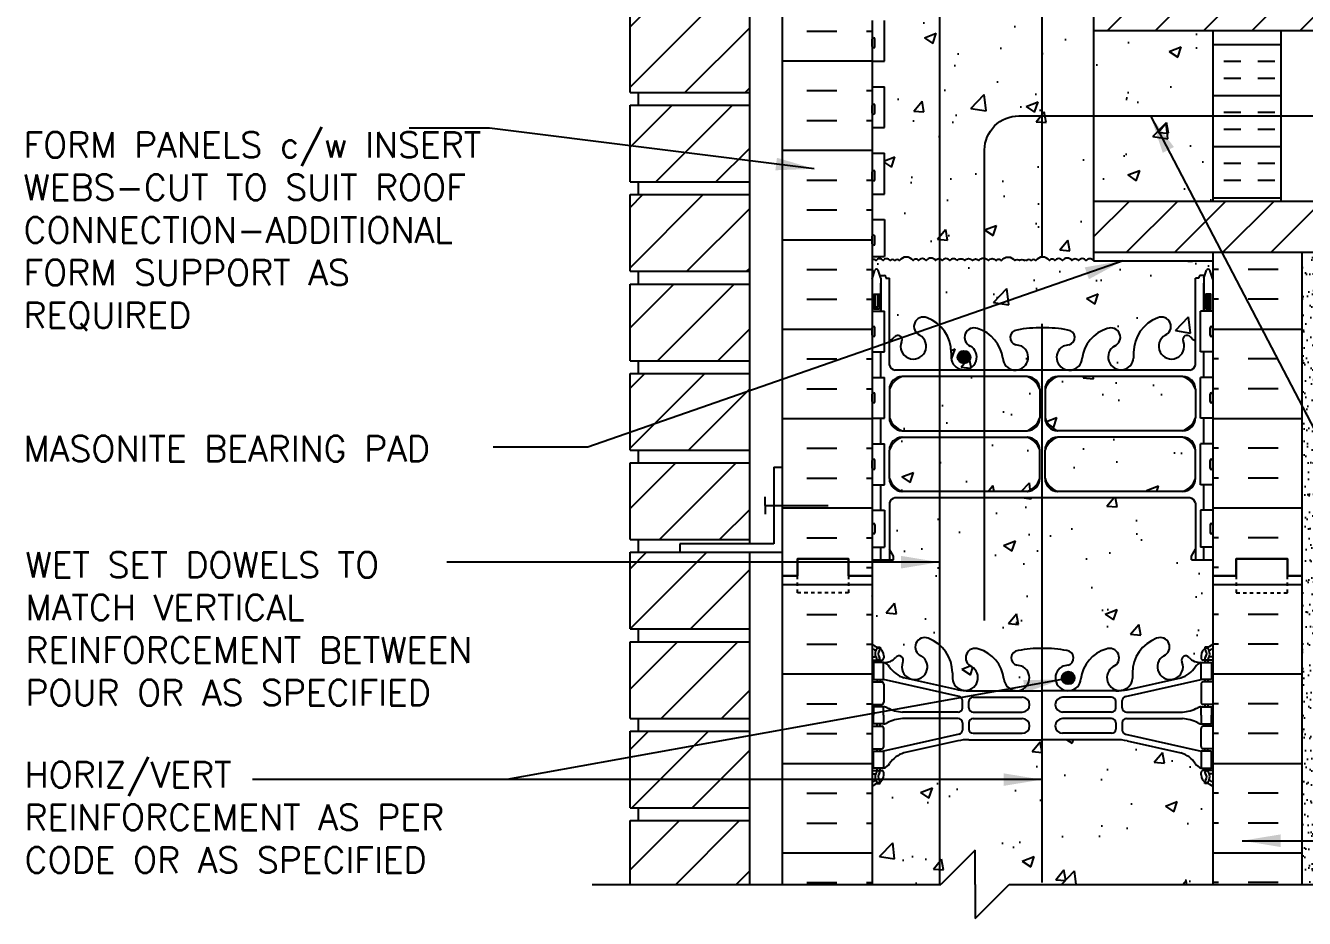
# Model space of a CAD drawing. Header units: inches. Extents: x 75 to 202, y 128 to 212.
# Drawn here: x 145.18 to 182.7, y 157.43 to 183.65 of the extents above; entities that cross this region are included whole.
import ezdxf

# ---------------------------------------------------------------- set-up
doc = ezdxf.new("R2010")
doc.units = ezdxf.units.IN
doc.header["$LTSCALE"] = 0.5
doc.header["$MEASUREMENT"] = 0
doc.linetypes.add('DASHED2', pattern=[0.375, 0.25, -0.125])
for name, color, linetype in [('HATCH', 12, 'Continuous'), ('line25', 2, 'Continuous'), ('LINE3', 3, 'Continuous'), ('LINE50', 5, 'Continuous'), ('LINE9', 9, 'Continuous'), ('TEXT', 4, 'Continuous'), ('Web_Edge', 9, 'Continuous')]:
    doc.layers.add(name, color=color, linetype=linetype)
doc.styles.add('DIM', font='romans.shx', dxfattribs={"width": 0.7})
doc.styles.add('ROMANS', font='romans.shx', dxfattribs={"height": 0.75})
doc.dimstyles.new('ext_12', dxfattribs={"dimscale": 12, "dimtxt": 0.09375, "dimasz": 0.09375, "dimexe": 0.09375, "dimexo": 0.0625, "dimgap": 0.0625, "dimtad": 1, "dimdec": 1, "dimzin": 3, "dimdsep": 46, "dimlunit": 4, "dimtxsty": 'DIM', "dimcen": 0.09, "dimdle": 0.09375, "dimclrt": 4, "dimadec": 0, "dimazin": 0, "dimtfac": 1, "dimtdec": 1, "dimtmove": 2, "dimatfit": 3, "dimfxl": 1, "dimfrac": 2, "dimtolj": 1, "dimtzin": 0, "dimarcsym": 0})
pattern_1 = [(180, (75.8349, 30.0915), (-2e-16, -1.5), []), (180, (75.8349, 29.5915), (-2e-16, -1.5), [0.5, -0.5]), (180, (75.8349, 29.0915), (-2e-16, -1.5), [0.5, -0.5])]
pattern_2 = [(45, (75.8349, 30.0915), (-0.707107, 0.707107), [])]

msp = doc.modelspace()

# ---------------------------------------------------------------- hatches: boundary and pattern name
at = {"layer": 'HATCH'}
h = msp.add_hatch(dxfattribs=at)
h.set_pattern_fill('ANSI31', color=256, scale=10, style=0)
h.set_pattern_definition([(45, (165.2072, 207.114), (-0.883883, 0.883883), [])])
h.paths.add_polyline_path([(166.415, 208.181), (162.915, 208.181), (162.915, 205.931), (166.415, 205.931)])
h.paths.add_polyline_path([(166.415, 205.556), (162.915, 205.556), (162.915, 203.306), (166.415, 203.306)])
h.paths.add_polyline_path([(166.415, 202.931), (162.915, 202.931), (162.915, 200.681), (166.415, 200.681)])
h.paths.add_polyline_path([(166.415, 200.306), (162.915, 200.306), (162.915, 198.056), (166.415, 198.056)])
h.paths.add_polyline_path([(166.415, 197.681), (162.915, 197.681), (162.915, 196.993), (166.415, 196.993)])
h.paths.add_polyline_path([(166.415, 194.493), (162.915, 194.493), (162.915, 192.181), (166.415, 192.181)])
h.paths.add_polyline_path([(166.415, 191.806), (162.915, 191.806), (162.915, 189.556), (166.415, 189.556)])
h.paths.add_polyline_path([(166.415, 189.181), (162.915, 189.181), (162.915, 186.931), (166.415, 186.931)])
h.paths.add_polyline_path([(166.415, 186.556), (162.915, 186.556), (162.915, 184.306), (166.415, 184.306)])
h.paths.add_polyline_path([(166.415, 170.806), (162.915, 170.806), (162.915, 168.556), (166.415, 168.556)])
h.paths.add_polyline_path([(166.415, 173.431), (162.915, 173.431), (162.915, 171.181), (166.415, 171.181)])
h.paths.add_polyline_path([(166.415, 176.056), (162.915, 176.056), (162.915, 173.806), (166.415, 173.806)])
h.paths.add_polyline_path([(166.415, 178.681), (162.915, 178.681), (162.915, 176.431), (166.415, 176.431)])
h.paths.add_polyline_path([(166.415, 181.306), (162.915, 181.306), (162.915, 179.056), (166.415, 179.056)])
h.paths.add_polyline_path([(166.415, 183.931), (162.915, 183.931), (162.915, 181.681), (166.415, 181.681)])
h.paths.add_polyline_path([(166.415, 160.306), (162.915, 160.306), (162.915, 158.433), (166.415, 158.433)])
h.paths.add_polyline_path([(166.415, 162.931), (162.915, 162.931), (162.915, 160.681), (166.415, 160.681)])
h.paths.add_polyline_path([(166.415, 165.556), (162.915, 165.556), (162.915, 163.306), (166.415, 163.306)])
h.paths.add_polyline_path([(166.415, 168.181), (164.377, 168.181), (162.915, 168.181), (162.915, 165.931), (166.415, 165.931)])
h = msp.add_hatch(dxfattribs=at)
h.set_pattern_fill('AR-CONC', color=256, scale=0.5)
h.set_pattern_definition([(50, (0, 0), (3.5863, -0.31376), [0.375, -4.125]), (355, (0, 0), (-0.693757, 3.76096), [0.3, -3.3]), (100.4514, (0.299, -0.026), (2.892544, 3.4472), [0.3187, -3.50571]), (46.1842, (0, 1), (5.33621, -0.827596), [0.5625, -6.1875]), (96.6356, (0.4447, 0.931), (4.67331, 4.87059), [0.47805, -5.25857]), (351.1842, (0, 1), (4.67331, 4.87059), [0.45, -4.95]), (21, (0.5, 0.75), (2.984535, -2.013094), [0.375, -4.125]), (326, (0.5, 0.75), (1.216577, 3.62575), [0.3, -3.3]), (71.4514, (0.7487, 0.5822), (4.20111, 1.612656), [0.3187, -3.50571]), (37.5, (0, 0), (0.060799, 1.664469), [0, -3.26, 0, -3.35, 0, -3.3125]), (7.5, (0, 0), (1.315348, 1.972059), [0, -1.91, 0, -3.185, 0, -1.2625]), (327.5, (-1.115, 0), (2.669112, -0.1127744), [0, -1.25, 0, -3.9, 0, -5.175]), (317.5, (-1.615, 0), (2.91593, 0.500525), [0, -1.625, 0, -2.59, 0, -3.675])])
h.paths.add_polyline_path([(180.013, 161.3, 0.08841), (179.867, 161.398), (179.777, 161.398), (179.777, 161.439, -0.249069), (179.667, 161.646), (179.667, 161.714, -0.414214), (179.73, 161.776), (179.777, 161.776), (179.777, 161.846), (179.672, 161.846, -0.155529), (179.496, 161.981, 0.180914), (179.079, 162.292), (177.498, 162.645, 0.054974), (177.171, 162.681), (175.013, 162.681), (172.855, 162.681, 0.054974), (172.528, 162.645), (170.947, 162.292, 0.180914), (170.53, 161.981, -0.155529), (170.354, 161.846), (170.249, 161.846), (170.249, 161.776), (170.297, 161.776, -0.414214), (170.359, 161.714), (170.359, 161.646, -0.249069), (170.249, 161.439), (170.249, 161.398), (170.159, 161.398, 0.088416), (170.013, 161.3), (170.013, 158.433), (172.035, 158.433), (173.035, 159.433), (173.035, 158.433), (173.035, 157.433), (174.035, 158.433), (180.013, 158.433)])
h.paths.add_polyline_path([(179.503, 168.273), (179.503, 169.634, 0.268138), (179.342, 169.782), (170.684, 169.782, 0.268156), (170.523, 169.634), (170.523, 168.273), (170.643, 168.073), (170.643, 167.96), (170.013, 167.96), (170.013, 167.493), (170.013, 165.493, 0.088416), (170.159, 165.395), (170.249, 165.395), (170.249, 165.354, -0.249069), (170.359, 165.146), (170.359, 165.079, -0.414214), (170.297, 165.016), (170.249, 165.016), (170.249, 164.946), (170.354, 164.946, 0.231736), (170.712, 165.098, -0.8344), (170.923, 164.972), (170.912, 164.951, 2.155404), (171.45, 165.145, -1), (171.664, 165.656, -0.311223), (172.373, 164.64), (172.372, 164.475, 1.661382), (172.933, 164.828, -1), (173.147, 165.339, -0.30095), (173.883, 164.467, 1.661382), (174.444, 164.819, 0.055617), (174.265, 164.865, -0.843243), (174.299, 165.297, -0.047544), (175.013, 165.362, -0.047544), (175.727, 165.297, -0.843243), (175.761, 164.865, 0.055617), (175.582, 164.819, 1.661382), (176.143, 164.467, -0.30095), (176.879, 165.339, -1), (177.093, 164.828, 1.661382), (177.654, 164.475), (177.653, 164.64, -0.311223), (178.362, 165.656, -1), (178.576, 165.145, 2.155404), (179.115, 164.951), (179.103, 164.972, -0.834375), (179.314, 165.098, 0.23174), (179.672, 164.946), (179.777, 164.946), (179.777, 165.016), (179.73, 165.016, -0.414214), (179.667, 165.079), (179.667, 165.146, -0.249069), (179.777, 165.354), (179.777, 165.395), (179.867, 165.395, 0.08841), (180.013, 165.493), (180.013, 167.493), (180.013, 167.96), (179.383, 167.96), (179.383, 168.073)])
h.paths.add_polyline_path([(174.937, 171.185, 0.225652), (174.562, 171.56), (170.898, 171.56, 0.225652), (170.523, 171.185), (170.523, 170.345, 0.225652), (170.898, 169.97), (174.562, 169.97, 0.225652), (174.937, 170.345)])
h.paths.add_polyline_path([(174.937, 172.967, 0.225652), (174.562, 173.342), (170.898, 173.342, 0.225652), (170.523, 172.967), (170.523, 172.126, 0.225652), (170.898, 171.751), (174.562, 171.751, 0.225652), (174.937, 172.126)])
h.paths.add_polyline_path([(179.503, 172.967, 0.225652), (179.128, 173.342), (175.464, 173.342, 0.225652), (175.089, 172.967), (175.089, 172.126, 0.225652), (175.464, 171.751), (179.128, 171.751, 0.225652), (179.503, 172.126)])
h.paths.add_polyline_path([(179.503, 171.185, 0.225652), (179.128, 171.56), (175.464, 171.56, 0.225652), (175.089, 171.185), (175.089, 170.345, 0.225652), (175.464, 169.97), (179.128, 169.97, 0.225652), (179.503, 170.345)])
h.paths.add_polyline_path([(179.503, 176.231), (179.603, 176.231), (179.603, 176.261, -0.414214), (179.653, 176.311), (179.779, 176.311), (179.828, 176.461, -0.6), (179.928, 176.461), (180.013, 176.201), (180.013, 176.743), (176.513, 176.743), (176.513, 176.745, 0.507124), (176.294, 176.745, 0.520567), (176.067, 176.745, 0.520567), (175.88, 176.745, 0.520567), (175.6, 176.745, 0.520567), (175.379, 176.745, 0.520567), (175.218, 176.745, 0.520567), (174.82, 176.745, 0.520567), (174.682, 176.745, 0.520567), (174.544, 176.745, 0.086928), (174.513, 176.776, 0.086928), (174.482, 176.745, 0.520567), (174.344, 176.745, 0.520567), (174.206, 176.745, 0.520567), (173.808, 176.745, 0.520567), (173.647, 176.745, 0.520567), (173.426, 176.745, 0.520567), (173.146, 176.745, 0.520567), (172.959, 176.745, 0.520567), (172.732, 176.745, 0.507124), (172.513, 176.745, 0.507124), (172.294, 176.745, 0.520567), (172.067, 176.745, 0.520567), (171.88, 176.745, 0.520567), (171.6, 176.745, 0.520567), (171.379, 176.745, 0.520567), (171.218, 176.745, 0.520567), (170.82, 176.745, 0.520567), (170.682, 176.745, 0.520567), (170.544, 176.745, 0.520567), (170.337, 176.745, 0.520567), (170.133, 176.745, 0.498871), (170.013, 176.759), (170.013, 176.201), (170.098, 176.461, -0.6), (170.198, 176.461), (170.247, 176.311), (170.373, 176.311, -0.414214), (170.423, 176.261), (170.423, 176.231), (170.523, 176.231), (170.523, 174.394, 0.108933), (170.676, 174.507, -0.8344), (170.887, 174.382), (170.876, 174.36, 2.155404), (171.414, 174.555, -1), (171.628, 175.066, -0.311223), (172.337, 174.05), (172.336, 173.885, 1.661382), (172.897, 174.238, -1), (173.111, 174.749, -0.30095), (173.847, 173.877, 1.661382), (174.408, 174.229, 0.055617), (174.229, 174.275, -0.843243), (174.263, 174.707, -0.049932), (175.013, 174.772, -0.049932), (175.763, 174.707, -0.843243), (175.797, 174.275, 0.055617), (175.618, 174.229, 1.661382), (176.179, 173.877, -0.30095), (176.915, 174.749, -1), (177.129, 174.238, 1.661382), (177.69, 173.885), (177.689, 174.05, -0.311223), (178.398, 175.066, -1), (178.612, 174.555, 2.155404), (179.151, 174.36), (179.139, 174.382, -0.834375), (179.35, 174.507, 0.10894), (179.503, 174.394)])
h.paths.add_polyline_path([(176.513, 184.993), (170.582, 184.993, 0.366745), (170.339, 184.782), (170.339, 183.798), (170.378, 183.798), (170.378, 182.598), (170.013, 182.598), (170.013, 181.848), (170.378, 181.848), (170.378, 180.648), (170.013, 180.648), (170.013, 179.898), (170.378, 179.898), (170.378, 178.698), (170.013, 178.698), (170.013, 177.948), (170.378, 177.948), (170.378, 176.868), (170.013, 176.868), (170.013, 176.759, -0.498871), (170.133, 176.745, -0.520567), (170.337, 176.745, -0.520567), (170.544, 176.745, -0.520567), (170.682, 176.745, -0.520567), (170.82, 176.745, -0.520567), (171.218, 176.745, -0.520567), (171.379, 176.745, -0.520567), (171.6, 176.745, -0.520567), (171.88, 176.745, -0.520567), (172.067, 176.745, -0.520567), (172.294, 176.745, -0.507124), (172.513, 176.745, -0.507124), (172.732, 176.745, -0.520567), (172.959, 176.745, -0.520567), (173.146, 176.745, -0.520567), (173.426, 176.745, -0.520567), (173.647, 176.745, -0.520567), (173.808, 176.745, -0.520567), (174.206, 176.745, -0.520567), (174.344, 176.745, -0.520567), (174.482, 176.745, -0.086928), (174.513, 176.776, -0.086928), (174.544, 176.745, -0.520567), (174.682, 176.745, -0.520567), (174.82, 176.745, -0.520567), (175.218, 176.745, -0.520567), (175.379, 176.745, -0.520567), (175.6, 176.745, -0.520567), (175.88, 176.745, -0.520567), (176.067, 176.745, -0.520567), (176.294, 176.745, -0.507124), (176.513, 176.745), (176.513, 176.993)])
h.paths.add_polyline_path([(180.013, 183.493), (176.513, 183.493), (176.513, 178.493), (180.013, 178.493)])
h.paths.add_polyline_path([(180.013, 187.493, 0.08841), (179.867, 187.59), (179.777, 187.59), (179.777, 187.632, -0.249069), (179.667, 187.839), (179.667, 187.906, -0.414214), (179.73, 187.969), (179.777, 187.969), (179.777, 188.039), (179.672, 188.039, 0.231736), (179.314, 187.888, -0.8344), (179.103, 188.013), (179.115, 188.035, 2.155404), (178.576, 187.84, -1), (178.362, 187.329, -0.311223), (177.653, 188.345), (177.654, 188.51, 1.661382), (177.093, 188.157, -1), (176.879, 187.646, -0.30095), (176.143, 188.519, 1.661382), (175.582, 188.166, 0.055617), (175.761, 188.12, -0.843243), (175.727, 187.688, -0.047544), (175.013, 187.623, -0.047544), (174.299, 187.688, -0.843243), (174.265, 188.12, 0.055617), (174.444, 188.166, 1.661382), (173.883, 188.519, -0.30095), (173.147, 187.646, -1), (172.933, 188.157, 1.661382), (172.372, 188.51), (172.373, 188.345, -0.311223), (171.664, 187.329, -1), (171.45, 187.84, 2.155404), (170.912, 188.035), (170.923, 188.013, -0.834375), (170.712, 187.888, 0.23174), (170.354, 188.039), (170.249, 188.039), (170.249, 187.969), (170.297, 187.969, -0.414214), (170.359, 187.906), (170.359, 187.839, -0.249069), (170.249, 187.632), (170.249, 187.59), (170.159, 187.59, 0.088416), (170.013, 187.493), (170.013, 185.493), (170.013, 183.798), (170.089, 183.798), (170.089, 184.799, -0.384044), (170.589, 185.243), (179.324, 185.243), (179.324, 185.283), (179.231, 185.283, -1), (179.231, 185.345), (179.231, 185.47), (179.606, 185.47), (179.606, 185.345, -1), (179.606, 185.283), (179.512, 185.283), (179.512, 185.243), (179.915, 185.243, -0.386179), (179.916, 184.993), (180.701, 184.993), (180.701, 185.493), (180.013, 185.493)])
h.paths.add_polyline_path([(180.013, 194.493), (174.152, 194.493), (173.152, 195.493), (173.152, 193.493), (172.152, 194.493), (170.013, 194.493), (170.013, 191.685, 0.088416), (170.159, 191.588), (170.249, 191.588), (170.249, 191.546, -0.249069), (170.359, 191.339), (170.359, 191.271, -0.414214), (170.297, 191.209), (170.249, 191.209), (170.249, 191.139), (170.354, 191.139, -0.155529), (170.53, 191.005, 0.180914), (170.947, 190.693), (172.528, 190.34, 0.054974), (172.855, 190.304), (175.013, 190.304), (177.171, 190.304, 0.054974), (177.498, 190.34), (179.079, 190.693, 0.180914), (179.496, 191.005, -0.155529), (179.672, 191.139), (179.777, 191.139), (179.777, 191.209), (179.73, 191.209, -0.414214), (179.667, 191.271), (179.667, 191.339, -0.249069), (179.777, 191.546), (179.777, 191.588), (179.867, 191.588, 0.08841), (180.013, 191.685)])
h.paths.add_polyline_path([(180.013, 200.056, 0.08841), (179.867, 200.154), (179.777, 200.154), (179.777, 200.195, -0.249069), (179.667, 200.402), (179.667, 200.47, -0.414214), (179.73, 200.532), (179.777, 200.532), (179.777, 200.602), (179.672, 200.602, -0.155529), (179.496, 200.736, 0.180914), (179.079, 201.048), (177.498, 201.401, 0.054974), (177.171, 201.437), (175.013, 201.437), (172.855, 201.437, 0.054974), (172.528, 201.401), (170.947, 201.048, 0.180914), (170.53, 200.736, -0.155529), (170.354, 200.602), (170.249, 200.602), (170.249, 200.532), (170.297, 200.532, -0.414214), (170.359, 200.47), (170.359, 200.402, -0.249069), (170.249, 200.195), (170.249, 200.154), (170.159, 200.154, 0.088416), (170.013, 200.056), (170.013, 196.993), (172.152, 196.993), (173.152, 195.993), (173.152, 197.993), (174.152, 196.993), (180.013, 196.993)])
h.paths.add_polyline_path([(180.013, 204.969, 0.336749), (179.351, 204.863, 0.520567), (178.964, 204.863, 0.520567), (178.464, 204.863, 0.259173), (178.013, 205.083, 0.259173), (177.562, 204.863, 0.520567), (177.062, 204.863, 0.520567), (176.675, 204.863, 0.336749), (176.013, 204.969, 0.336749), (175.351, 204.863, 0.520567), (174.964, 204.863, 0.520567), (174.464, 204.863, 0.520567), (173.618, 204.863, 0.520567), (173.336, 204.863, 0.520567), (172.441, 204.863, 0.520567), (171.701, 204.863, 0.520567), (171.009, 204.863, 0.520567), (170.788, 204.863, 0.321585), (170.013, 204.889), (170.013, 204.249, 0.088416), (170.159, 204.151), (170.249, 204.151), (170.249, 204.109, -0.249069), (170.359, 203.902), (170.359, 203.835, -0.414214), (170.297, 203.772), (170.249, 203.772), (170.249, 203.702), (170.354, 203.702, 0.231736), (170.712, 203.853, -0.8344), (170.923, 203.728), (170.912, 203.707, 2.155404), (171.45, 203.901, -1), (171.664, 204.412, -0.311223), (172.373, 203.396), (172.372, 203.231, 1.661382), (172.933, 203.584, -1), (173.147, 204.095, -0.30095), (173.883, 203.223, 1.661382), (174.444, 203.575, 0.055617), (174.265, 203.621, -0.843243), (174.299, 204.053, -0.047544), (175.013, 204.118, -0.047544), (175.727, 204.053, -0.843243), (175.761, 203.621, 0.055617), (175.582, 203.575, 1.661382), (176.143, 203.223, -0.30095), (176.879, 204.095, -1), (177.093, 203.584, 1.661382), (177.654, 203.231), (177.653, 203.396, -0.311223), (178.362, 204.412, -1), (178.576, 203.901, 2.155404), (179.115, 203.707), (179.103, 203.728, -0.834375), (179.314, 203.853, 0.23174), (179.672, 203.702), (179.777, 203.702), (179.777, 203.772), (179.73, 203.772, -0.414214), (179.667, 203.835), (179.667, 203.902, -0.249069), (179.777, 204.109), (179.777, 204.151), (179.867, 204.151, 0.08841), (180.013, 204.249)])
h = msp.add_hatch(dxfattribs=at)
h.set_pattern_fill('INSUL', color=256, scale=7, style=0)
h.set_pattern_definition([(0, (-2756.1485, -229.517), (0, 2.625), []), (0, (-2756.1485, -228.642), (0, 2.625), [0.875, -0.875]), (0, (-2756.1485, -227.767), (0, 2.625), [0.875, -0.875])])
h.paths.add_polyline_path([(167.388, 167.493), (167.826, 167.493), (167.826, 167.993), (169.326, 167.993), (169.326, 167.493), (170.013, 167.493), (170.013, 185.493), (169.326, 185.493), (169.326, 185.993), (167.826, 185.993), (167.826, 185.493), (167.388, 185.493)])
h = msp.add_hatch(dxfattribs=at)
h.set_pattern_fill('ANSI31', color=256, scale=8, style=0)
h.set_pattern_definition(pattern_2)
h.paths.add_polyline_path([(200.317, 183.493), (201.278, 184.454), (201.278, 184.993), (176.513, 184.993), (176.513, 183.493)])
h = msp.add_hatch(dxfattribs=at)
h.set_pattern_fill('INSUL', color=256, scale=4, angle=180, style=0)
h.set_pattern_definition(pattern_1)
h.paths.add_polyline_path([(182.013, 183.493), (180.013, 183.493), (180.013, 179.618), (182.013, 179.618)])
h = msp.add_hatch(dxfattribs=at)
h.set_pattern_fill('INSUL', color=256, scale=4, angle=180, style=0)
h.set_pattern_definition(pattern_1)
h.paths.add_polyline_path([(180.013, 178.493), (182.013, 178.493), (182.013, 179.618), (180.013, 179.618)])
h = msp.add_hatch(dxfattribs=at)
h.set_pattern_fill('ANSI31', color=256, scale=8, style=0)
h.set_pattern_definition(pattern_2)
h.paths.add_polyline_path([(176.513, 178.493), (176.513, 176.993), (201.278, 176.993), (201.278, 178.493)])
h = msp.add_hatch(dxfattribs=at)
h.set_pattern_fill('INSUL', color=256, scale=7, style=0)
h.set_pattern_definition([(180, (3106.1746, -229.517), (0, 2.625), []), (180, (3106.1746, -228.642), (0, 2.625), [0.875, -0.875]), (180, (3106.1746, -227.767), (0, 2.625), [0.875, -0.875])])
h.paths.add_polyline_path([(182.638, 176.993), (180.013, 176.993), (180.013, 167.493), (180.701, 167.493), (180.701, 167.993), (182.201, 167.993), (182.201, 167.493), (182.638, 167.493)])
h = msp.add_hatch(dxfattribs=at)
h.set_pattern_fill('AR-SAND', color=256, scale=0.25, style=0)
h.set_pattern_definition([(37.5, (7.17935, 8.88636), (-0.01574834, 0.48170594), [0, -0.38, 0, -0.425, 0, -0.40625]), (7.5, (7.17935, 8.88636), (0.4424442, 0.7055365), [0, -0.205, 0, -0.3425, 0, -0.13125]), (327.5, (6.87185, 8.88636), (0.7785355, 0.00141476), [0, -0.125, 0, -0.45, 0, -0.5875]), (317.5, (6.87185, 8.88636), (0.7515317, 0.2194189), [0, -0.0625, 0, -0.295, 0, -0.3375])])
h.paths.add_polyline_path([(182.638, 167.433), (182.638, 158.433), (183.138, 158.433), (183.138, 176.993), (182.638, 176.993)])
h = msp.add_hatch(dxfattribs=at)
h.set_pattern_fill('INSUL', color=256, scale=7, style=0)
h.set_pattern_definition([(0, (-2756.1485, -247.517), (0, 2.625), []), (0, (-2756.1485, -246.642), (0, 2.625), [0.875, -0.875]), (0, (-2756.1485, -245.767), (0, 2.625), [0.875, -0.875])])
h.paths.add_polyline_path([(167.388, 158.433), (170.013, 158.433), (170.013, 167.493), (169.326, 167.493), (169.326, 167.993), (167.826, 167.993), (167.826, 167.493), (167.388, 167.493)])
h = msp.add_hatch(dxfattribs=at)
h.set_pattern_fill('INSUL', color=256, scale=7, style=0)
h.set_pattern_definition([(180, (3106.1746, -247.517), (0, 2.625), []), (180, (3106.1746, -246.642), (0, 2.625), [0.875, -0.875]), (180, (3106.1746, -245.767), (0, 2.625), [0.875, -0.875])])
h.paths.add_polyline_path([(180.013, 158.433), (182.638, 158.433), (182.638, 167.493), (182.201, 167.493), (182.201, 167.993), (180.701, 167.993), (180.701, 167.493), (180.013, 167.493)])
at = {"layer": 'LINE3'}
h = msp.add_hatch(color=256, dxfattribs=at)
h.paths.add_polyline_path([(172.895, 173.947, 0.831395), (172.526, 173.947)])
h.paths.add_polyline_path([(172.898, 173.913, 0.045935), (172.895, 173.947), (172.526, 173.947, 0.045935), (172.523, 173.913, 1)])
h = msp.add_hatch(color=256, dxfattribs=at)
h.paths.add_polyline_path([(175.953, 164.529, 0.831395), (175.585, 164.529)])
h.paths.add_polyline_path([(175.957, 164.494, 0.045935), (175.953, 164.529), (175.585, 164.529, 0.045935), (175.582, 164.494, 1)])

# ---------------------------------------------------------------- linework, layer by layer
at = {"layer": 'HATCH'}
for points in [[(172.513, 176.745, 0.507124), (172.294, 176.745, 0.520567), (172.067, 176.745, 0.520567), (171.88, 176.745, 0.520567), (171.6, 176.745, 0.520567), (171.379, 176.745, 0.520567), (171.218, 176.745, 0.520567), (170.82, 176.745, 0.520567), (170.682, 176.745, 0.520567), (170.544, 176.745, 0.520567), (170.337, 176.745, 0.520567), (170.133, 176.745, 0.520567), (170.01, 176.755)], [(172.513, 176.745, -0.507124), (172.732, 176.745, -0.520567), (172.959, 176.745, -0.520567), (173.146, 176.745, -0.520567), (173.426, 176.745, -0.520567), (173.647, 176.745, -0.520567), (173.808, 176.745, -0.520567), (174.206, 176.745, -0.520567), (174.344, 176.745, -0.520567), (174.482, 176.745, -0.086928), (174.513, 176.776, -0.086928)], [(176.513, 176.745, 0.507124), (176.294, 176.745, 0.520567), (176.067, 176.745, 0.520567), (175.88, 176.745, 0.520567), (175.6, 176.745, 0.520567), (175.379, 176.745, 0.520567), (175.218, 176.745, 0.520567), (174.82, 176.745, 0.520567), (174.682, 176.745, 0.520567), (174.544, 176.745, 0.086928), (174.513, 176.776, 0.086928)]]:
    msp.add_lwpolyline(points, format="xyb", dxfattribs=at)
at = {"layer": 'line25'}
for p, q in [((162.915, 181.681), (162.915, 183.931)), ((166.415, 183.936), (166.415, 168.431)), ((170.013, 183.798), (170.013, 167.493)), ((170.378, 182.598), (170.378, 183.798)), ((170.013, 182.598), (170.378, 182.598)), ((162.915, 181.681), (166.42, 181.681)), ((163.165, 181.306), (163.165, 181.681)), ((163.165, 181.306), (163.165, 181.681)), ((170.013, 181.848), (170.378, 181.848)), ((170.378, 180.648), (170.378, 181.848)), ((162.915, 179.056), (162.915, 181.306)), ((162.915, 181.306), (166.42, 181.306)), ((170.013, 180.648), (170.378, 180.648)), ((170.013, 179.898), (170.378, 179.898)), ((170.378, 178.698), (170.378, 179.898)), ((162.915, 179.056), (166.419, 179.056)), ((163.165, 178.681), (163.165, 179.056)), ((163.165, 178.681), (163.165, 179.056)), ((162.915, 176.431), (162.915, 178.681)), ((162.915, 178.681), (166.419, 178.681)), ((170.013, 178.698), (170.378, 178.698)), ((176.513, 178.493), (201.278, 178.493)), ((170.013, 177.948), (170.378, 177.948)), ((170.378, 177.948), (170.378, 176.868)), ((170.013, 176.868), (170.378, 176.868)), ((176.513, 176.993), (201.278, 176.993)), ((176.513, 176.993), (176.513, 176.743)), ((176.513, 176.743), (180.013, 176.743)), ((180.013, 176.993), (180.013, 167.493)), ((162.915, 176.431), (166.419, 176.431)), ((163.165, 176.056), (163.165, 176.431)), ((163.165, 176.056), (163.165, 176.431)), ((162.915, 173.806), (162.915, 176.056)), ((162.915, 176.056), (166.419, 176.056)), ((170.013, 175.265), (170.378, 175.265)), ((170.378, 174.065), (170.378, 175.265)), ((180.013, 175.265), (179.648, 175.265)), ((179.648, 174.065), (179.648, 175.265)), ((162.915, 173.806), (166.418, 173.806)), ((163.165, 173.431), (163.165, 173.806)), ((163.165, 173.431), (163.165, 173.806)), ((170.013, 174.065), (170.378, 174.065)), ((180.013, 174.065), (179.648, 174.065)), ((162.915, 171.181), (162.915, 173.431)), ((162.915, 173.431), (166.418, 173.431)), ((170.013, 173.315), (170.378, 173.315)), ((170.378, 172.115), (170.378, 173.315)), ((180.013, 173.315), (179.648, 173.315)), ((179.648, 172.115), (179.648, 173.315)), ((170.013, 172.115), (170.378, 172.115)), ((180.013, 172.115), (179.648, 172.115)), ((162.915, 171.181), (166.418, 171.181)), ((163.165, 170.806), (163.165, 171.181)), ((163.165, 170.806), (163.165, 171.181)), ((170.013, 171.365), (170.378, 171.365)), ((170.378, 170.165), (170.378, 171.365)), ((180.013, 171.365), (179.648, 171.365)), ((179.648, 170.165), (179.648, 171.365)), ((162.915, 168.556), (162.915, 170.806)), ((162.915, 170.806), (166.418, 170.806)), ((170.013, 170.165), (170.378, 170.165)), ((180.013, 170.165), (179.648, 170.165)), ((170.013, 169.415), (170.378, 169.415)), ((170.378, 169.415), (170.378, 168.335)), ((180.013, 169.415), (179.648, 169.415)), ((179.648, 169.415), (179.648, 168.335)), ((162.915, 168.556), (166.417, 168.556)), ((163.165, 168.181), (163.165, 168.556)), ((163.165, 168.181), (163.165, 168.556)), ((162.915, 165.931), (162.915, 168.181)), ((162.915, 168.181), (166.415, 168.181)), ((166.415, 168.181), (166.415, 158.433)), ((170.013, 168.335), (170.378, 168.335)), ((180.013, 168.335), (179.648, 168.335)), ((170.013, 167.493), (170.013, 158.433)), ((180.013, 167.493), (180.013, 158.433)), ((162.915, 165.931), (166.417, 165.931)), ((163.165, 165.556), (163.165, 165.931)), ((163.165, 165.556), (163.165, 165.931)), ((162.915, 163.306), (162.915, 165.556)), ((162.915, 165.556), (166.417, 165.556)), ((162.915, 163.306), (166.416, 163.306)), ((163.165, 162.931), (163.165, 163.306)), ((163.165, 162.931), (163.165, 163.306)), ((162.915, 160.681), (162.915, 162.931)), ((162.915, 162.931), (166.416, 162.931)), ((162.915, 160.681), (166.415, 160.681)), ((163.165, 160.306), (163.165, 160.681)), ((163.165, 160.306), (163.165, 160.681)), ((162.915, 158.433), (162.915, 160.306)), ((162.915, 160.306), (166.415, 160.306))]:
    msp.add_line(p, q, dxfattribs=at)
for points in [[(201.278, 184.993), (176.513, 184.993), (176.513, 176.993)], [(200.317, 183.493), (176.513, 183.493)]]:
    msp.add_lwpolyline(points, dxfattribs=at)
at = {"layer": 'LINE3'}
for p, q in [((171.99, 194.493), (171.99, 158.433)), ((174.999, 194.493), (174.999, 176.848)), ((174.996, 174.89), (174.996, 158.485))]:
    msp.add_line(p, q, dxfattribs=at)
msp.add_lwpolyline([(173.318, 166.177), (173.318, 179.993, -0.414214), (174.318, 180.993), (188.62, 180.993)], format="xyb", dxfattribs=at)
for centre in [(172.71, 173.913), (175.769, 164.494)]:
    msp.add_circle(centre, 0.188, dxfattribs=at)
at = {"layer": 'LINE50'}
for p, q in [((167.388, 167.493), (167.388, 185.493)), ((182.638, 167.433), (182.638, 176.993)), ((167.388, 158.433), (167.388, 167.493)), ((182.638, 158.433), (182.638, 167.493))]:
    msp.add_line(p, q, dxfattribs=at)
for points in [[(170.013, 167.493), (169.326, 167.493), (169.326, 167.993), (167.826, 167.993), (167.826, 167.493), (167.388, 167.493)], [(167.388, 167.493), (167.826, 167.493), (167.826, 167.993), (169.326, 167.993), (169.326, 167.493), (170.013, 167.493)], [(180.013, 167.493), (180.701, 167.493), (180.701, 167.993), (182.201, 167.993), (182.201, 167.493), (182.638, 167.493)], [(182.638, 167.493), (182.201, 167.493), (182.201, 167.993), (180.701, 167.993), (180.701, 167.493), (180.013, 167.493)]]:
    msp.add_lwpolyline(points, dxfattribs=at)
at = {"layer": 'LINE9'}
for p, q in [((170.013, 183.028), (170.013, 183.248)), ((170.013, 183.193), (170.013, 183.193)), ((170.053, 183.288), (170.053, 183.288)), ((170.093, 183.028), (170.093, 183.248)), ((180.013, 183.493), (180.013, 178.493)), ((182.013, 183.493), (182.013, 178.493)), ((170.013, 183.083), (170.013, 183.083)), ((170.053, 182.988), (170.053, 182.988)), ((170.013, 181.078), (170.013, 181.298)), ((170.013, 181.243), (170.013, 181.243)), ((170.053, 181.338), (170.053, 181.338)), ((170.093, 181.078), (170.093, 181.298)), ((170.013, 181.133), (170.013, 181.133)), ((170.053, 181.038), (170.053, 181.038)), ((170.053, 179.388), (170.053, 179.388)), ((170.013, 179.128), (170.013, 179.348)), ((170.013, 179.293), (170.013, 179.293)), ((170.013, 179.183), (170.013, 179.183)), ((170.053, 179.088), (170.053, 179.088)), ((170.093, 179.128), (170.093, 179.348)), ((170.053, 177.498), (170.053, 177.498)), ((170.013, 177.238), (170.013, 177.458)), ((170.013, 177.403), (170.013, 177.403)), ((170.013, 177.293), (170.013, 177.293)), ((170.053, 177.198), (170.053, 177.198)), ((170.093, 177.238), (170.093, 177.458)), ((170.013, 174.555), (170.013, 174.775)), ((170.013, 174.72), (170.013, 174.72)), ((170.013, 174.61), (170.013, 174.61)), ((170.053, 174.815), (170.053, 174.815)), ((170.053, 174.515), (170.053, 174.515)), ((170.093, 174.555), (170.093, 174.775)), ((179.933, 174.555), (179.933, 174.775)), ((179.973, 174.815), (179.973, 174.815)), ((179.973, 174.515), (179.973, 174.515)), ((180.013, 174.555), (180.013, 174.775)), ((180.013, 174.72), (180.013, 174.72)), ((180.013, 174.61), (180.013, 174.61)), ((170.013, 172.605), (170.013, 172.825)), ((170.013, 172.77), (170.013, 172.77)), ((170.013, 172.66), (170.013, 172.66)), ((170.053, 172.865), (170.053, 172.865)), ((170.093, 172.605), (170.093, 172.825)), ((179.933, 172.605), (179.933, 172.825)), ((179.973, 172.865), (179.973, 172.865)), ((180.013, 172.605), (180.013, 172.825)), ((180.013, 172.77), (180.013, 172.77)), ((180.013, 172.66), (180.013, 172.66)), ((170.053, 172.565), (170.053, 172.565)), ((179.973, 172.565), (179.973, 172.565)), ((170.013, 170.655), (170.013, 170.875)), ((170.013, 170.82), (170.013, 170.82)), ((170.053, 170.915), (170.053, 170.915)), ((170.093, 170.655), (170.093, 170.875)), ((179.933, 170.655), (179.933, 170.875)), ((179.973, 170.915), (179.973, 170.915)), ((180.013, 170.655), (180.013, 170.875)), ((180.013, 170.82), (180.013, 170.82)), ((167.127, 170.681), (167.127, 168.431)), ((167.127, 170.681), (167.377, 170.681)), ((170.013, 170.71), (170.013, 170.71)), ((170.053, 170.615), (170.053, 170.615)), ((179.973, 170.615), (179.973, 170.615)), ((180.013, 170.71), (180.013, 170.71)), ((166.877, 169.556), (166.877, 169.806)), ((166.877, 169.556), (168.723, 169.556)), ((166.877, 169.556), (166.877, 169.306)), ((170.013, 168.985), (170.013, 168.765)), ((170.013, 168.93), (170.013, 168.93)), ((170.053, 169.025), (170.053, 169.025)), ((170.093, 168.985), (170.093, 168.765)), ((179.933, 168.985), (179.933, 168.765)), ((179.973, 169.025), (179.973, 169.025)), ((180.013, 168.985), (180.013, 168.765)), ((180.013, 168.93), (180.013, 168.93)), ((170.013, 168.82), (170.013, 168.82)), ((170.053, 168.725), (170.053, 168.725)), ((179.973, 168.725), (179.973, 168.725)), ((180.013, 168.82), (180.013, 168.82)), ((167.127, 168.431), (164.377, 168.431)), ((164.377, 168.431), (164.377, 168.181)), ((164.377, 168.181), (167.377, 168.181)), ((173.035, 159.433), (172.035, 158.433)), ((173.035, 158.433), (173.035, 159.433)), ((161.806, 158.433), (172.035, 158.433)), ((173.035, 158.433), (173.035, 157.433)), ((173.035, 157.433), (174.035, 158.433)), ((174.035, 158.433), (184.06, 158.433))]:
    msp.add_line(p, q, dxfattribs=at)
at = {"layer": 'LINE9', "linetype": 'DASHED2', "ltscale": 0.15}
for points in [[(169.326, 167.493), (169.326, 167.493), (169.326, 166.993), (167.826, 166.993), (167.826, 167.493), (167.826, 167.493)], [(169.326, 167.493), (169.326, 167.493), (169.326, 166.993), (167.826, 166.993), (167.826, 167.493), (167.826, 167.493)], [(180.701, 167.493), (180.701, 167.493), (180.701, 166.993), (182.201, 166.993), (182.201, 167.493), (182.201, 167.493)], [(180.701, 167.493), (180.701, 167.493), (180.701, 166.993), (182.201, 166.993), (182.201, 167.493), (182.201, 167.493)]]:
    msp.add_lwpolyline(points, dxfattribs=at)
at = {"layer": 'LINE9'}
for centre, start, end in [((170.053, 183.248), 90, 180), ((170.053, 183.248), 360, 90), ((170.053, 183.028), 180, 270), ((170.053, 183.028), 270, 0), ((170.053, 181.298), 90, 180), ((170.053, 181.298), 360, 90), ((170.053, 181.078), 180, 270), ((170.053, 181.078), 270, 0), ((170.053, 179.348), 90, 180), ((170.053, 179.348), 360, 90), ((170.053, 179.128), 180, 270), ((170.053, 179.128), 270, 0), ((170.053, 177.458), 90, 180), ((170.053, 177.458), 360, 90), ((170.053, 177.238), 180, 270), ((170.053, 177.238), 270, 0), ((170.053, 174.775), 90, 180), ((170.053, 174.555), 180, 270), ((170.053, 174.775), 360, 90), ((170.053, 174.555), 270, 0), ((179.973, 174.775), 90, 180), ((179.973, 174.555), 180, 270), ((179.973, 174.775), 0, 90), ((179.973, 174.555), 270, 0), ((170.053, 172.825), 90, 180), ((170.053, 172.825), 360, 90), ((179.973, 172.825), 90, 180), ((179.973, 172.825), 0, 90), ((170.053, 172.605), 180, 270), ((170.053, 172.605), 270, 0), ((179.973, 172.605), 180, 270), ((179.973, 172.605), 270, 0), ((170.053, 170.875), 90, 180), ((170.053, 170.875), 360, 90), ((179.973, 170.875), 90, 180), ((179.973, 170.875), 0, 90), ((170.053, 170.655), 180, 270), ((170.053, 170.655), 270, 0), ((179.973, 170.655), 180, 270), ((179.973, 170.655), 270, 0), ((170.053, 168.985), 90, 180), ((170.053, 168.985), 0, 90), ((179.973, 168.985), 90, 180), ((179.973, 168.985), 360, 90), ((170.053, 168.765), 180, 270), ((170.053, 168.765), 270, 0), ((179.973, 168.765), 180, 270), ((179.973, 168.765), 270, 0)]:
    msp.add_arc(centre, 0.04, start, end, dxfattribs=at)
at = {"layer": 'Web_Edge'}
for p, q in [((170.013, 176.201), (170.098, 176.461)), ((170.273, 176.231), (170.198, 176.461)), ((179.753, 176.231), (179.828, 176.461)), ((180.013, 176.201), (179.928, 176.461)), ((170.247, 176.311), (170.373, 176.311)), ((170.273, 176.231), (170.273, 175.265)), ((170.423, 176.261), (170.423, 176.261)), ((170.423, 176.261), (170.423, 176.231)), ((170.423, 176.231), (170.523, 176.231)), ((170.523, 173.677), (170.523, 176.231)), ((179.603, 176.231), (179.503, 176.231)), ((179.503, 173.677), (179.503, 176.231)), ((179.603, 176.261), (179.603, 176.261)), ((179.603, 176.261), (179.603, 176.231)), ((179.779, 176.311), (179.653, 176.311)), ((179.753, 176.231), (179.753, 175.265)), ((170.876, 174.36), (170.887, 174.382)), ((179.151, 174.36), (179.139, 174.382)), ((172.337, 174.05), (172.336, 173.885)), ((177.689, 174.05), (177.69, 173.885)), ((179.342, 173.529), (170.684, 173.529)), ((174.562, 173.342), (170.898, 173.342)), ((179.128, 173.342), (175.464, 173.342)), ((170.523, 172.967), (170.523, 172.126)), ((174.937, 172.967), (174.937, 172.126)), ((175.089, 172.968), (175.089, 172.127)), ((179.503, 172.967), (179.503, 172.126)), ((170.898, 171.751), (174.562, 171.751)), ((170.898, 171.56), (174.562, 171.56)), ((179.128, 171.751), (175.464, 171.751)), ((179.128, 171.56), (175.464, 171.56)), ((170.523, 170.345), (170.523, 171.185)), ((174.937, 170.345), (174.937, 171.185)), ((175.089, 170.344), (175.089, 171.185)), ((179.503, 170.345), (179.503, 171.185)), ((170.523, 169.634), (170.523, 167.96)), ((179.342, 169.782), (170.684, 169.782)), ((174.562, 169.97), (170.898, 169.97)), ((179.128, 169.97), (175.464, 169.97)), ((179.503, 169.634), (179.503, 167.96)), ((170.643, 168.073), (170.523, 168.273)), ((170.643, 168.073), (170.523, 168.273)), ((179.383, 168.073), (179.503, 168.273)), ((179.383, 168.073), (179.503, 168.273)), ((170.013, 167.96), (170.643, 167.96)), ((170.643, 167.96), (170.643, 168.073)), ((170.643, 167.96), (170.643, 168.073)), ((179.383, 167.96), (179.383, 168.073)), ((179.383, 167.96), (179.383, 168.073)), ((179.383, 167.96), (180.013, 167.96)), ((170.013, 165.116), (170.091, 165.116)), ((170.159, 165.395), (170.249, 165.395)), ((170.249, 165.395), (170.249, 165.354)), ((170.359, 165.146), (170.359, 165.079)), ((179.667, 165.146), (179.667, 165.079)), ((179.867, 165.395), (179.777, 165.395)), ((179.777, 165.395), (179.777, 165.354)), ((180.013, 165.116), (179.935, 165.116)), ((170.013, 165.016), (170.297, 165.016)), ((170.159, 165.016), (170.159, 164.946)), ((170.249, 165.016), (170.249, 164.946)), ((170.912, 164.951), (170.923, 164.972)), ((179.115, 164.951), (179.103, 164.972)), ((180.013, 165.016), (179.73, 165.016)), ((179.777, 165.016), (179.777, 164.946)), ((179.867, 165.016), (179.867, 164.946)), ((170.013, 164.376), (170.297, 164.376)), ((170.159, 164.446), (170.159, 164.376)), ((170.249, 164.446), (170.249, 164.376)), ((172.572, 163.95), (170.354, 164.446)), ((172.528, 164.148), (170.947, 164.501)), ((172.373, 164.64), (172.372, 164.475)), ((177.454, 163.95), (179.672, 164.446)), ((177.498, 164.148), (179.079, 164.501)), ((177.653, 164.64), (177.654, 164.475)), ((180.013, 164.376), (179.73, 164.376)), ((179.777, 164.446), (179.777, 164.376)), ((179.867, 164.446), (179.867, 164.376)), ((170.359, 164.314), (170.359, 163.779)), ((172.855, 164.112), (175.013, 164.112)), ((177.171, 164.112), (175.013, 164.112)), ((179.667, 164.314), (179.667, 163.779)), ((170.013, 163.716), (170.297, 163.716)), ((170.159, 163.716), (170.159, 163.646)), ((170.249, 163.716), (170.249, 163.646)), ((172.669, 163.616), (172.669, 163.828)), ((172.857, 163.616), (172.857, 163.8)), ((172.982, 163.925), (174.421, 163.925)), ((177.044, 163.925), (175.605, 163.925)), ((177.169, 163.616), (177.169, 163.8)), ((177.357, 163.616), (177.357, 163.828)), ((180.013, 163.716), (179.73, 163.716)), ((179.777, 163.716), (179.777, 163.646)), ((179.867, 163.716), (179.867, 163.646)), ((172.544, 163.491), (170.907, 163.491)), ((172.544, 163.302), (170.907, 163.302)), ((172.982, 163.491), (174.421, 163.491)), ((172.982, 163.302), (174.421, 163.302)), ((177.044, 163.491), (175.605, 163.491)), ((177.044, 163.302), (175.605, 163.302)), ((177.482, 163.491), (179.119, 163.491)), ((177.482, 163.302), (179.119, 163.302)), ((170.013, 163.076), (170.297, 163.076)), ((170.159, 163.076), (170.159, 163.146)), ((170.249, 163.076), (170.249, 163.146)), ((170.359, 162.479), (170.359, 163.014)), ((172.669, 163.177), (172.669, 162.965)), ((172.857, 163.177), (172.857, 162.993)), ((172.982, 162.868), (174.421, 162.868)), ((177.044, 162.868), (175.605, 162.868)), ((177.169, 163.177), (177.169, 162.993)), ((177.357, 163.177), (177.357, 162.965)), ((179.667, 162.479), (179.667, 163.014)), ((180.013, 163.076), (179.73, 163.076)), ((179.777, 163.076), (179.777, 163.146)), ((179.867, 163.076), (179.867, 163.146)), ((172.572, 162.843), (170.354, 162.346)), ((172.528, 162.645), (170.947, 162.292)), ((172.855, 162.681), (175.013, 162.681)), ((177.171, 162.681), (175.013, 162.681)), ((177.454, 162.843), (179.672, 162.346)), ((177.498, 162.645), (179.079, 162.292)), ((170.013, 162.416), (170.297, 162.416)), ((170.159, 162.346), (170.159, 162.416)), ((170.249, 162.346), (170.249, 162.416)), ((180.013, 162.416), (179.73, 162.416)), ((179.777, 162.346), (179.777, 162.416)), ((179.867, 162.346), (179.867, 162.416)), ((170.013, 161.776), (170.297, 161.776)), ((170.159, 161.776), (170.159, 161.846)), ((170.249, 161.776), (170.249, 161.846)), ((180.013, 161.776), (179.73, 161.776)), ((179.777, 161.776), (179.777, 161.846)), ((179.867, 161.776), (179.867, 161.846)), ((170.013, 161.676), (170.091, 161.676)), ((170.159, 161.398), (170.249, 161.398)), ((170.249, 161.398), (170.249, 161.439)), ((170.359, 161.646), (170.359, 161.714)), ((179.667, 161.646), (179.667, 161.714)), ((179.777, 161.398), (179.777, 161.439)), ((179.867, 161.398), (179.777, 161.398)), ((180.013, 161.676), (179.935, 161.676))]:
    msp.add_line(p, q, dxfattribs=at)
for points in [[(170.273, 175.265), (170.273, 176.081)], [(179.753, 175.265), (179.753, 176.081)], [(170.013, 174.831), (170.013, 167.96)], [(180.013, 174.831), (180.013, 167.96)], [(170.273, 173.315), (170.273, 174.065)], [(179.753, 173.315), (179.753, 174.065)], [(170.273, 171.365), (170.273, 172.115)], [(179.753, 171.365), (179.753, 172.115)], [(170.273, 169.415), (170.273, 170.165)], [(179.753, 169.415), (179.753, 170.165)], [(170.273, 167.96), (170.273, 168.335)], [(179.753, 167.96), (179.753, 168.335)], [(170.354, 163.396), (170.354, 163.646), (170.054, 163.646), (170.054, 163.396)], [(179.672, 163.396), (179.672, 163.646), (179.972, 163.646), (179.972, 163.396)], [(170.354, 163.396), (170.354, 163.146), (170.054, 163.146), (170.054, 163.396)], [(179.672, 163.396), (179.672, 163.146), (179.972, 163.146), (179.972, 163.396)]]:
    msp.add_lwpolyline(points, dxfattribs=at)
for points in [[(170.223, 175.321), (170.073, 175.321), (170.073, 175.761), (170.223, 175.761)], [(170.183, 175.381), (170.113, 175.381), (170.113, 175.761), (170.183, 175.761)], [(179.803, 175.321), (179.953, 175.321), (179.953, 175.761), (179.803, 175.761)], [(179.843, 175.381), (179.913, 175.381), (179.913, 175.761), (179.843, 175.761)], [(170.054, 164.446), (170.354, 164.446), (170.354, 164.946), (170.054, 164.946)], [(179.972, 164.446), (179.672, 164.446), (179.672, 164.946), (179.972, 164.946)], [(170.054, 162.346), (170.354, 162.346), (170.354, 161.846), (170.054, 161.846)], [(179.972, 162.346), (179.672, 162.346), (179.672, 161.846), (179.972, 161.846)]]:
    msp.add_lwpolyline(points, close=True, dxfattribs=at)
for centre, radius, start, end in [((170.148, 176.435), 0.0567, 28.0725, 151.9275), ((179.878, 176.435), 0.0567, 28.0725, 151.9275), ((170.373, 176.261), 0.05, 0, 90), ((179.653, 176.261), 0.05, 90, 180), ((171.521, 174.81), 0.277, 67.32, 247.32), ((171.245, 174.044), 1.092, 0.3332, 69.4825), ((178.781, 174.044), 1.092, 110.5175, 179.6668), ((178.505, 174.81), 0.277, 292.68, 112.68), ((170.343, 174.797), 0.441, 294.1187, 318.9873), ((170.77, 174.425), 0.125, 339.6243, 138.9873), ((171.227, 174.23), 0.375, 159.6243, 60.0685), ((173.004, 174.493), 0.277, 67.32, 247.32), ((172.82, 173.757), 1.034, 6.6669, 73.6635), ((174.283, 174.488), 0.22, 95.1835, 255.7396), ((174.96, 170.995), 3.777, 89.1934, 100.6275), ((175.066, 170.995), 3.777, 79.3725, 90.8066), ((175.743, 174.488), 0.22, 284.2604, 84.8165), ((177.206, 173.757), 1.034, 106.3365, 173.3331), ((177.022, 174.493), 0.277, 292.68, 112.68), ((178.799, 174.23), 0.375, 119.9315, 20.3757), ((179.256, 174.425), 0.125, 41.0127, 200.3757), ((179.683, 174.797), 0.441, 221.0127, 245.8818), ((172.71, 173.913), 0.375, 184.2448, 60.0685), ((174.221, 173.904), 0.375, 184.2448, 60.0685), ((174.114, 173.449), 0.834, 69.3729, 82.1063), ((175.805, 173.904), 0.375, 119.9315, 355.7552), ((175.912, 173.449), 0.834, 97.8937, 110.6271), ((177.316, 173.913), 0.375, 119.9315, 355.7552), ((170.732, 173.743), 0.219, 197.3882, 257.4322), ((179.294, 173.743), 0.219, 282.5678, 342.6083), ((171.105, 172.76), 0.617, 109.5682, 160.4318), ((170.898, 172.967), 0.375, 90, 180), ((174.355, 172.76), 0.617, 19.5682, 70.4318), ((174.562, 172.967), 0.375, 360, 90), ((175.671, 172.76), 0.617, 109.5682, 160.4318), ((175.464, 172.967), 0.375, 90, 180), ((178.921, 172.76), 0.617, 19.5682, 70.4318), ((179.128, 172.967), 0.375, 360, 90), ((171.105, 172.333), 0.617, 199.5682, 250.4318), ((170.898, 172.126), 0.375, 180, 270), ((174.355, 172.333), 0.617, 289.5682, 340.4318), ((174.562, 172.126), 0.375, 270, 0), ((175.671, 172.333), 0.617, 199.5682, 250.4318), ((175.464, 172.126), 0.375, 180, 270), ((178.921, 172.333), 0.617, 289.5682, 340.4318), ((179.128, 172.126), 0.375, 270, 0), ((171.105, 170.979), 0.617, 109.5682, 160.4318), ((170.898, 171.185), 0.375, 90, 180), ((174.355, 170.979), 0.617, 19.5682, 70.4318), ((174.562, 171.185), 0.375, 360, 90), ((175.671, 170.979), 0.617, 109.5682, 160.4318), ((175.464, 171.185), 0.375, 90, 180), ((178.921, 170.979), 0.617, 19.5682, 70.4318), ((179.128, 171.185), 0.375, 360, 90), ((171.105, 170.551), 0.617, 199.5682, 250.4318), ((170.898, 170.345), 0.375, 180, 270), ((174.355, 170.551), 0.617, 289.5682, 340.4318), ((174.562, 170.345), 0.375, 270, 0), ((175.671, 170.551), 0.617, 199.5682, 250.4318), ((175.464, 170.345), 0.375, 180, 270), ((178.921, 170.551), 0.617, 289.5682, 340.4318), ((179.128, 170.345), 0.375, 270, 0), ((170.732, 169.569), 0.219, 102.5678, 162.612), ((179.294, 169.569), 0.219, 17.3917, 77.4322), ((170.359, 165.854), 0.5, 226.2109, 250.5288), ((171.557, 165.401), 0.277, 67.32, 247.32), ((171.281, 164.634), 1.092, 0.3332, 69.4825), ((178.745, 164.634), 1.092, 110.5175, 179.6668), ((178.469, 165.401), 0.277, 292.68, 112.68), ((179.667, 165.854), 0.5, 289.4712, 313.7878), ((170.359, 165.854), 0.6, 234.7832, 245.0748), ((170.091, 165.136), 0.0196, 269.4032, 15.4901), ((170.353, 165.201), 0.25, 140.1145, 222.4609), ((170.097, 165.291), 0.021, 343.464, 63.9957), ((170.195, 165.332), 0.045, 321.448, 139.1879), ((170.109, 165.146), 0.25, 0, 70.5288), ((170.353, 165.201), 0.16, 140.0001, 222.4609), ((170.806, 165.015), 0.125, 339.6243, 138.9873), ((171.263, 164.82), 0.375, 159.6243, 60.0685), ((173.04, 165.083), 0.277, 67.32, 247.32), ((172.856, 164.347), 1.034, 6.6669, 73.6635), ((174.319, 165.078), 0.22, 95.1835, 255.7396), ((174.996, 161.585), 3.777, 89.7394, 100.6275), ((175.03, 161.585), 3.777, 79.3725, 90.2606), ((175.707, 165.078), 0.22, 284.2604, 84.8165), ((177.17, 164.347), 1.034, 106.3365, 173.3331), ((176.986, 165.083), 0.277, 292.68, 112.68), ((178.763, 164.82), 0.375, 119.9315, 20.3757), ((179.22, 165.015), 0.125, 41.0127, 200.3757), ((179.917, 165.146), 0.25, 109.4712, 180), ((179.831, 165.332), 0.045, 40.8121, 218.552), ((179.673, 165.201), 0.16, 317.5391, 39.9999), ((179.673, 165.201), 0.25, 317.5391, 39.8855), ((179.929, 165.291), 0.021, 116.0043, 196.536), ((179.935, 165.136), 0.0196, 164.5099, 270.5968), ((179.667, 165.854), 0.6, 294.9252, 305.2168), ((170.202, 165.063), 0.045, 222.4609, 42.4609), ((170.297, 165.079), 0.0625, 270, 0), ((170.379, 165.387), 0.441, 266.7976, 318.9873), ((170.232, 164.604), 0.364, 34.9775, 70.3387), ((171.155, 165.215), 0.743, 212.7919, 253.8107), ((172.746, 164.503), 0.375, 184.2448, 60.0685), ((174.257, 164.494), 0.375, 184.2448, 60.0685), ((174.15, 164.039), 0.834, 69.3729, 82.1063), ((175.769, 164.494), 0.375, 119.9315, 355.7552), ((175.876, 164.039), 0.834, 97.8937, 110.6271), ((177.28, 164.503), 0.375, 119.9315, 355.7552), ((178.871, 165.215), 0.743, 286.1893, 327.2081), ((179.647, 165.387), 0.441, 221.0127, 273.2024), ((179.794, 164.604), 0.364, 109.6613, 145.0225), ((179.73, 165.079), 0.0625, 180, 270), ((179.825, 165.063), 0.045, 137.5391, 317.5391), ((170.297, 164.314), 0.0625, 0, 90), ((179.73, 164.314), 0.0625, 90, 180), ((172.855, 165.612), 1.5, 257.4135, 270), ((177.171, 165.612), 1.5, 270, 282.5865), ((170.297, 163.779), 0.0625, 270, 0), ((170.35, 163.428), 0.219, 60.4937, 88.92), ((170.996, 164.657), 1.17, 242.6365, 265.6505), ((172.544, 163.616), 0.125, 270, 0), ((172.544, 163.828), 0.125, 0, 77.3767), ((172.982, 163.8), 0.125, 90, 180), ((172.982, 163.616), 0.125, 180, 270), ((174.421, 163.708), 0.217, 270, 90), ((175.605, 163.708), 0.217, 90, 270), ((177.044, 163.8), 0.125, 0, 90), ((177.044, 163.616), 0.125, 270, 360), ((177.482, 163.828), 0.125, 102.6233, 180), ((177.482, 163.616), 0.125, 180, 270), ((179.031, 164.657), 1.17, 274.3495, 297.3635), ((179.676, 163.428), 0.219, 91.08, 119.5063), ((179.73, 163.779), 0.0625, 180, 270), ((170.996, 162.136), 1.17, 94.3495, 117.3635), ((172.544, 163.177), 0.125, 0, 90), ((172.982, 163.177), 0.125, 90, 180), ((174.421, 163.085), 0.217, 270, 90), ((175.605, 163.085), 0.217, 90, 270), ((177.044, 163.177), 0.125, 0, 90), ((177.482, 163.177), 0.125, 90, 180), ((179.031, 162.136), 1.17, 62.6365, 85.6505), ((170.297, 163.014), 0.0625, 0, 90), ((170.35, 163.365), 0.219, 271.08, 299.5063), ((172.544, 162.965), 0.125, 282.6233, 0), ((172.982, 162.993), 0.125, 180, 270), ((177.044, 162.993), 0.125, 270, 0), ((177.482, 162.965), 0.125, 180, 257.3767), ((179.676, 163.365), 0.219, 240.4937, 268.92), ((179.73, 163.014), 0.0625, 90, 180), ((172.855, 161.181), 1.5, 90, 102.5865), ((177.171, 161.181), 1.5, 77.4135, 90), ((170.297, 162.479), 0.0625, 270, 0), ((171.155, 161.578), 0.743, 106.1893, 147.2081), ((178.871, 161.578), 0.743, 32.7919, 73.8107), ((179.73, 162.479), 0.0625, 180, 270), ((170.353, 161.592), 0.25, 137.5391, 219.8855), ((170.202, 161.73), 0.045, 317.5391, 137.5391), ((170.297, 161.714), 0.0625, 360, 90), ((170.232, 162.189), 0.364, 289.6613, 325.0225), ((179.794, 162.189), 0.364, 214.9775, 250.3387), ((179.73, 161.714), 0.0625, 90, 180), ((179.825, 161.73), 0.045, 42.4609, 222.4609), ((179.673, 161.592), 0.25, 320.1145, 42.4609), ((170.359, 160.939), 0.6, 114.9252, 125.2168), ((170.359, 160.939), 0.5, 109.4712, 133.7891), ((170.091, 161.657), 0.0196, 344.5099, 90.5968), ((170.097, 161.502), 0.021, 296.0043, 16.536), ((170.195, 161.461), 0.045, 220.8121, 38.552), ((170.109, 161.646), 0.25, 289.4712, 360), ((170.353, 161.592), 0.16, 137.5391, 219.9999), ((179.917, 161.646), 0.25, 180, 250.5288), ((179.831, 161.461), 0.045, 141.448, 319.1879), ((179.673, 161.592), 0.16, 320.0001, 42.4609), ((179.667, 160.939), 0.5, 46.2122, 70.5288), ((179.929, 161.502), 0.021, 163.464, 243.9957), ((179.935, 161.657), 0.0196, 89.4032, 195.4901), ((179.667, 160.939), 0.6, 54.7842, 65.0748)]:
    msp.add_arc(centre, radius, start, end, dxfattribs=at)
for points in [[(172.857, 163.621), (172.857, 163.795)], [(177.169, 163.621), (177.169, 163.795)], [(172.857, 163.172), (172.857, 162.998)], [(177.169, 163.172), (177.169, 162.998)]]:
    msp.add_open_spline(points, degree=1, dxfattribs=at)

# ---------------------------------------------------------------- texts
at = {"layer": 'TEXT', "char_height": 0.75, "style": 'ROMANS'}
for s, insert, width, attachment_point in [('FORM PANELS c/w INSERT WEBS-CUT TO SUIT ROOF CONNECTION-ADDITIONAL\\PFORM SUPPORT AS \\PREQUIRED', (145.112, 177.609), 14.56613, 4), ('MASONITE BEARING PAD', (145.112, 171.597), 15.40017, 1), ('WET SET DOWELS TO MATCH VERTICAL REINFORCEMENT BETWEEN POUR OR AS SPECIFIED', (145.17, 165.938), 15.31511, 4), ('HORIZ/VERT REINFORCEMENT AS PER CODE OR AS SPECIFIED', (145.146, 162.027), 14.36832, 1)]:
    msp.add_mtext(s, dxfattribs=dict(at, insert=insert, width=width, attachment_point=attachment_point))

# ---------------------------------------------------------------- leaders
at = {"layer": 'TEXT'}
for points, override in [([(178.186, 180.993), (184.122, 169.612), (186.608, 169.612)], {"dimgap": 0.0625, "dimtad": 0}), ([(168.316, 179.44), (158.793, 180.637), (156.433, 180.637)], {"dimtad": 0}), ([(177.378, 176.743), (161.674, 171.272), (158.9, 171.272)], {"dimgap": 0.0625, "dimtad": 0}), ([(171.99, 167.892), (157.533, 167.892)], {"dimgap": 0.0625, "dimtad": 0}), ([(175.587, 164.448), (159.293, 161.509), (151.839, 161.509)], {"dimgap": 0.0625, "dimtad": 0}), ([(174.996, 161.509), (159.293, 161.509), (151.839, 161.509)], {"dimgap": 0.0625, "dimtad": 0}), ([(180.874, 159.715), (187.688, 159.715)], {"dimgap": 0.0625, "dimtad": 0})]:
    msp.add_leader(points, dimstyle='ext_12', override=override, dxfattribs=at)

doc.saveas('drawing.dxf')
